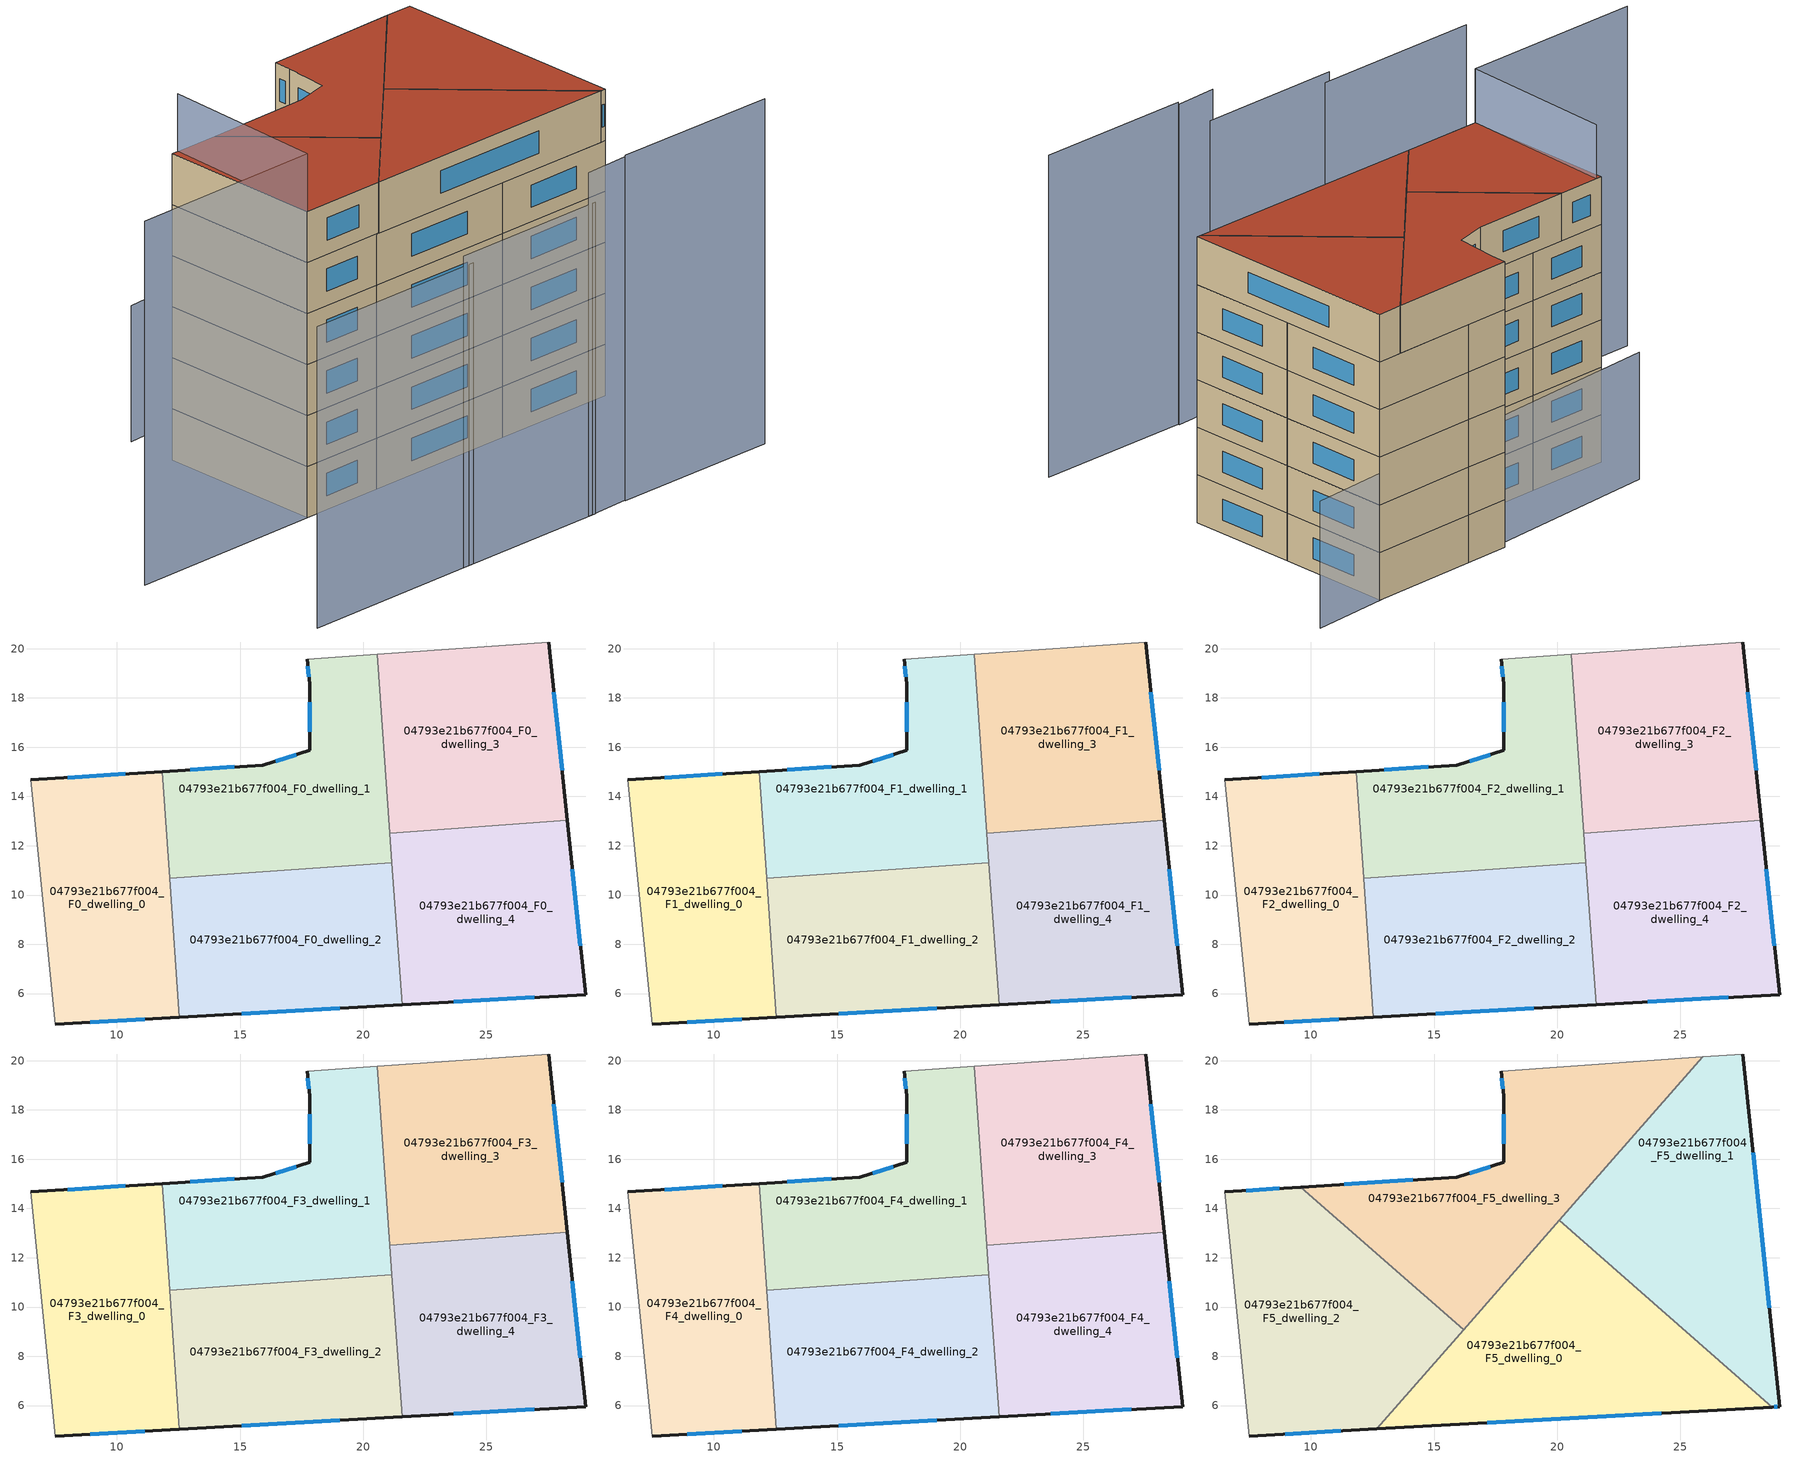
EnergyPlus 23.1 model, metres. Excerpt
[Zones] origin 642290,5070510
04793e21b677f004_F0_dwelling_0
 floor ground (EU_floor_Construction): 11.83,15.01 12.54,5.04 7.51,4.77 6.51,14.67 z0
 wall outside (EU_wall_Construction): 7.51,4.77 12.54,5.04 / 11.83,15.01 6.51,14.67 z0:3
 wall adiabatic (EU_wall_Construction): 6.51,14.67 7.51,4.77 z0:3
 wall to 04793e21b677f004_F0_dwelling_2 (EU_wall_Construction): 12.54,5.04 12.14,10.67 z0:3
 wall to 04793e21b677f004_F0_dwelling_1 (EU_wall_Construction): 12.14,10.67 11.83,15.01 z0:3
 window (EU_Window_Construction): 8.92,4.84 11.13,4.97 / 10.34,14.92 8,14.77 z0.84:2.16
04793e21b677f004_F0_dwelling_1
 floor ground (EU_floor_Construction): 20.56,19.78 21.17,11.32 12.14,10.67 11.83,15.01 15.92,15.27 17.82,15.87 17.82,18.57 17.72,19.57 z0
 wall outside (EU_wall_Construction): 17.72,19.57 17.82,18.57 17.82,15.87 15.92,15.27 11.83,15.01 z0:3
 wall adiabatic (EU_wall_Construction): 20.56,19.78 17.72,19.57 z0:3
 wall to 04793e21b677f004_F0_dwelling_2 (EU_wall_Construction): 12.14,10.67 21.17,11.32 z0:3
 wall to 04793e21b677f004_F0_dwelling_3 (EU_wall_Construction): 21.08,12.51 20.56,19.78 z0:3
 wall to 04793e21b677f004_F0_dwelling_4 (EU_wall_Construction): 21.16,11.32 21.08,12.51 z0:3
 window (EU_Window_Construction): 17.29,15.7 16.45,15.44 / 17.82,17.82 17.82,16.63 / 17.75,19.29 17.79,18.85 / 14.77,15.2 12.97,15.08 z0.84:2.16
04793e21b677f004_F0_dwelling_2
 floor ground (EU_floor_Construction): 21.17,11.32 21.58,5.55 12.54,5.04 12.14,10.67 z0
 wall outside (EU_wall_Construction): 12.54,5.04 21.58,5.55 z0:3
 wall to 04793e21b677f004_F0_dwelling_4 (EU_wall_Construction): 21.58,5.55 21.17,11.32 z0:3
 window (EU_Window_Construction): 15.07,5.19 19.04,5.41 z0.84:2.16
04793e21b677f004_F0_dwelling_3
 floor ground (EU_floor_Construction): 27.53,20.27 28.28,13.03 21.08,12.51 20.56,19.78 z0
 wall outside (EU_wall_Construction): 28.28,13.03 27.53,20.27 z0:3
 wall to 04793e21b677f004_F0_dwelling_4 (EU_wall_Construction): 21.08,12.51 28.28,13.03 z0:3
 wall adiabatic (EU_wall_Construction): 27.53,20.27 20.56,19.78 z0:3
 window (EU_Window_Construction): 28.07,15.06 27.74,18.24 z0.84:2.16
04793e21b677f004_F0_dwelling_4
 floor ground (EU_floor_Construction): 28.28,13.03 29.02,5.96 21.58,5.55 21.08,12.51 z0
 wall outside (EU_wall_Construction): 21.58,5.55 29.02,5.96 28.28,13.03 z0:3
 window (EU_Window_Construction): 28.82,7.94 28.49,11.05 / 23.66,5.66 26.94,5.84 z0.84:2.16
04793e21b677f004_F1_dwelling_0
 floor to 04793e21b677f004_F0_dwelling_0 (EU_floor_Construction): 11.83,15.01 12.54,5.04 7.51,4.77 6.51,14.67 z3
 wall outside (EU_wall_Construction): 7.51,4.77 12.54,5.04 / 11.83,15.01 6.51,14.67 z3:6
 wall adiabatic (EU_wall_Construction): 6.51,14.67 7.51,4.77 z3:6
 wall to 04793e21b677f004_F1_dwelling_2 (EU_wall_Construction): 12.54,5.04 12.14,10.67 z3:6
 wall to 04793e21b677f004_F1_dwelling_1 (EU_wall_Construction): 12.14,10.67 11.83,15.01 z3:6
 window (EU_Window_Construction): 8.92,4.84 11.13,4.97 / 10.34,14.92 8,14.77 z3.84:5.16
04793e21b677f004_F1_dwelling_1
 floor to 04793e21b677f004_F0_dwelling_1 (EU_floor_Construction): 20.56,19.78 21.17,11.32 12.14,10.67 11.83,15.01 15.92,15.27 17.82,15.87 17.82,18.57 17.72,19.57 z3
 wall outside (EU_wall_Construction): 17.72,19.57 17.82,18.57 17.82,15.87 15.92,15.27 11.83,15.01 z3:6
 wall adiabatic (EU_wall_Construction): 20.56,19.78 17.72,19.57 z3:6
 wall to 04793e21b677f004_F1_dwelling_2 (EU_wall_Construction): 12.14,10.67 21.17,11.32 z3:6
 wall to 04793e21b677f004_F1_dwelling_3 (EU_wall_Construction): 21.08,12.51 20.56,19.78 z3:6
 wall to 04793e21b677f004_F1_dwelling_4 (EU_wall_Construction): 21.16,11.32 21.08,12.51 z3:6
 window (EU_Window_Construction): 17.29,15.7 16.45,15.44 / 17.82,17.82 17.82,16.63 / 17.75,19.29 17.79,18.85 / 14.77,15.2 12.97,15.08 z3.84:5.16
04793e21b677f004_F1_dwelling_2
 floor to 04793e21b677f004_F0_dwelling_2 (EU_floor_Construction): 21.17,11.32 21.58,5.55 12.54,5.04 12.14,10.67 z3
 wall outside (EU_wall_Construction): 12.54,5.04 21.58,5.55 z3:6
 wall to 04793e21b677f004_F1_dwelling_4 (EU_wall_Construction): 21.58,5.55 21.17,11.32 z3:6
 window (EU_Window_Construction): 15.07,5.19 19.04,5.41 z3.84:5.16
04793e21b677f004_F1_dwelling_3
 floor to 04793e21b677f004_F0_dwelling_3 (EU_floor_Construction): 27.53,20.27 28.28,13.03 21.08,12.51 20.56,19.78 z3
 wall outside (EU_wall_Construction): 28.28,13.03 27.53,20.27 z3:6
 wall to 04793e21b677f004_F1_dwelling_4 (EU_wall_Construction): 21.08,12.51 28.28,13.03 z3:6
 wall adiabatic (EU_wall_Construction): 27.53,20.27 20.56,19.78 z3:6
 window (EU_Window_Construction): 28.07,15.06 27.74,18.24 z3.84:5.16
04793e21b677f004_F1_dwelling_4
 floor to 04793e21b677f004_F0_dwelling_4 (EU_floor_Construction): 28.28,13.03 29.02,5.96 21.58,5.55 21.08,12.51 z3
 wall outside (EU_wall_Construction): 21.58,5.55 29.02,5.96 28.28,13.03 z3:6
 window (EU_Window_Construction): 28.82,7.94 28.49,11.05 / 23.66,5.66 26.94,5.84 z3.84:5.16
04793e21b677f004_F2_dwelling_0
 floor to 04793e21b677f004_F1_dwelling_0 (EU_floor_Construction): 11.83,15.01 12.54,5.04 7.51,4.77 6.51,14.67 z6
 wall outside (EU_wall_Construction): 7.51,4.77 12.54,5.04 / 11.83,15.01 6.51,14.67 z6:9
 wall adiabatic (EU_wall_Construction): 6.51,14.67 7.51,4.77 z6:9
 wall to 04793e21b677f004_F2_dwelling_2 (EU_wall_Construction): 12.54,5.04 12.14,10.67 z6:9
 wall to 04793e21b677f004_F2_dwelling_1 (EU_wall_Construction): 12.14,10.67 11.83,15.01 z6:9
 window (EU_Window_Construction): 8.92,4.84 11.13,4.97 / 10.34,14.92 8,14.77 z6.84:8.16
04793e21b677f004_F2_dwelling_1
 floor to 04793e21b677f004_F1_dwelling_1 (EU_floor_Construction): 20.56,19.78 21.17,11.32 12.14,10.67 11.83,15.01 15.92,15.27 17.82,15.87 17.82,18.57 17.72,19.57 z6
 wall outside (EU_wall_Construction): 17.72,19.57 17.82,18.57 17.82,15.87 15.92,15.27 11.83,15.01 z6:9
 wall adiabatic (EU_wall_Construction): 20.56,19.78 17.72,19.57 z6:9
 wall to 04793e21b677f004_F2_dwelling_2 (EU_wall_Construction): 12.14,10.67 21.17,11.32 z6:9
 wall to 04793e21b677f004_F2_dwelling_3 (EU_wall_Construction): 21.08,12.51 20.56,19.78 z6:9
 wall to 04793e21b677f004_F2_dwelling_4 (EU_wall_Construction): 21.16,11.32 21.08,12.51 z6:9
 window (EU_Window_Construction): 17.29,15.7 16.45,15.44 / 17.82,17.82 17.82,16.63 / 17.75,19.29 17.79,18.85 / 14.77,15.2 12.97,15.08 z6.84:8.16
04793e21b677f004_F2_dwelling_2
 floor to 04793e21b677f004_F1_dwelling_2 (EU_floor_Construction): 21.17,11.32 21.58,5.55 12.54,5.04 12.14,10.67 z6
 wall outside (EU_wall_Construction): 12.54,5.04 21.58,5.55 z6:9
 wall to 04793e21b677f004_F2_dwelling_4 (EU_wall_Construction): 21.58,5.55 21.17,11.32 z6:9
 window (EU_Window_Construction): 15.07,5.19 19.04,5.41 z6.84:8.16
04793e21b677f004_F2_dwelling_3
 floor to 04793e21b677f004_F1_dwelling_3 (EU_floor_Construction): 27.53,20.27 28.28,13.03 21.08,12.51 20.56,19.78 z6
 wall outside (EU_wall_Construction): 28.28,13.03 27.53,20.27 z6:9
 wall to 04793e21b677f004_F2_dwelling_4 (EU_wall_Construction): 21.08,12.51 28.28,13.03 z6:9
 wall adiabatic (EU_wall_Construction): 27.53,20.27 20.56,19.78 z6:9
 window (EU_Window_Construction): 28.07,15.06 27.74,18.24 z6.84:8.16
04793e21b677f004_F2_dwelling_4
 floor to 04793e21b677f004_F1_dwelling_4 (EU_floor_Construction): 28.28,13.03 29.02,5.96 21.58,5.55 21.08,12.51 z6
 wall outside (EU_wall_Construction): 21.58,5.55 29.02,5.96 28.28,13.03 z6:9
 window (EU_Window_Construction): 28.82,7.94 28.49,11.05 / 23.66,5.66 26.94,5.84 z6.84:8.16
04793e21b677f004_F3_dwelling_0
 floor to 04793e21b677f004_F2_dwelling_0 (EU_floor_Construction): 11.83,15.01 12.54,5.04 7.51,4.77 6.51,14.67 z9
 wall outside (EU_wall_Construction): 7.51,4.77 12.54,5.04 / 11.83,15.01 6.51,14.67 z9:12
 wall adiabatic (EU_wall_Construction): 6.51,14.67 7.51,4.77 z9:12
 wall to 04793e21b677f004_F3_dwelling_2 (EU_wall_Construction): 12.54,5.04 12.14,10.67 z9:12
 wall to 04793e21b677f004_F3_dwelling_1 (EU_wall_Construction): 12.14,10.67 11.83,15.01 z9:12
 window (EU_Window_Construction): 8.92,4.84 11.13,4.97 / 10.34,14.92 8,14.77 z9.84:11.16
04793e21b677f004_F3_dwelling_1
 floor to 04793e21b677f004_F2_dwelling_1 (EU_floor_Construction): 20.56,19.78 21.17,11.32 12.14,10.67 11.83,15.01 15.92,15.27 17.82,15.87 17.82,18.57 17.72,19.57 z9
 wall outside (EU_wall_Construction): 17.72,19.57 17.82,18.57 17.82,15.87 15.92,15.27 11.83,15.01 z9:12
 wall adiabatic (EU_wall_Construction): 20.56,19.78 17.72,19.57 z9:12
 wall to 04793e21b677f004_F3_dwelling_2 (EU_wall_Construction): 12.14,10.67 21.17,11.32 z9:12
 wall to 04793e21b677f004_F3_dwelling_3 (EU_wall_Construction): 21.08,12.51 20.56,19.78 z9:12
 wall to 04793e21b677f004_F3_dwelling_4 (EU_wall_Construction): 21.16,11.32 21.08,12.51 z9:12
 window (EU_Window_Construction): 17.29,15.7 16.45,15.44 / 17.82,17.82 17.82,16.63 / 17.75,19.29 17.79,18.85 / 14.77,15.2 12.97,15.08 z9.84:11.16
04793e21b677f004_F3_dwelling_2
 floor to 04793e21b677f004_F2_dwelling_2 (EU_floor_Construction): 21.17,11.32 21.58,5.55 12.54,5.04 12.14,10.67 z9
 wall outside (EU_wall_Construction): 12.54,5.04 21.58,5.55 z9:12
 wall to 04793e21b677f004_F3_dwelling_4 (EU_wall_Construction): 21.58,5.55 21.17,11.32 z9:12
 window (EU_Window_Construction): 15.07,5.19 19.04,5.41 z9.84:11.16
04793e21b677f004_F3_dwelling_3
 floor to 04793e21b677f004_F2_dwelling_3 (EU_floor_Construction): 27.53,20.27 28.28,13.03 21.08,12.51 20.56,19.78 z9
 wall outside (EU_wall_Construction): 28.28,13.03 27.53,20.27 z9:12
 wall to 04793e21b677f004_F3_dwelling_4 (EU_wall_Construction): 21.08,12.51 28.28,13.03 z9:12
 wall adiabatic (EU_wall_Construction): 27.53,20.27 20.56,19.78 z9:12
 window (EU_Window_Construction): 28.07,15.06 27.74,18.24 z9.84:11.16
04793e21b677f004_F3_dwelling_4
 floor to 04793e21b677f004_F2_dwelling_4 (EU_floor_Construction): 28.28,13.03 29.02,5.96 21.58,5.55 21.08,12.51 z9
 wall outside (EU_wall_Construction): 21.58,5.55 29.02,5.96 28.28,13.03 z9:12
 window (EU_Window_Construction): 28.82,7.94 28.49,11.05 / 23.66,5.66 26.94,5.84 z9.84:11.16
04793e21b677f004_F4_dwelling_0
 floor to 04793e21b677f004_F3_dwelling_0 (EU_floor_Construction): 11.83,15.01 12.54,5.04 7.51,4.77 6.51,14.67 z12
 wall outside (EU_wall_Construction): 7.51,4.77 12.54,5.04 / 11.83,15.01 6.51,14.67 z12:15
 wall adiabatic (EU_wall_Construction): 6.51,14.67 7.51,4.77 z12:15
 wall to 04793e21b677f004_F4_dwelling_2 (EU_wall_Construction): 12.54,5.04 12.14,10.67 z12:15
 wall to 04793e21b677f004_F4_dwelling_1 (EU_wall_Construction): 12.14,10.67 11.83,15.01 z12:15
 window (EU_Window_Construction): 8.92,4.84 11.13,4.97 / 10.34,14.92 8,14.77 z12.84:14.16
04793e21b677f004_F4_dwelling_1
 floor to 04793e21b677f004_F3_dwelling_1 (EU_floor_Construction): 20.56,19.78 21.17,11.32 12.14,10.67 11.83,15.01 15.92,15.27 17.82,15.87 17.82,18.57 17.72,19.57 z12
 wall outside (EU_wall_Construction): 17.72,19.57 17.82,18.57 17.82,15.87 15.92,15.27 11.83,15.01 z12:15
 wall adiabatic (EU_wall_Construction): 20.56,19.78 17.72,19.57 z12:15
 wall to 04793e21b677f004_F4_dwelling_2 (EU_wall_Construction): 12.14,10.67 21.17,11.32 z12:15
 wall to 04793e21b677f004_F4_dwelling_3 (EU_wall_Construction): 21.08,12.51 20.56,19.78 z12:15
 wall to 04793e21b677f004_F4_dwelling_4 (EU_wall_Construction): 21.16,11.32 21.08,12.51 z12:15
 window (EU_Window_Construction): 17.29,15.7 16.45,15.44 / 17.82,17.82 17.82,16.63 / 17.75,19.29 17.79,18.85 / 14.77,15.2 12.97,15.08 z12.84:14.16
04793e21b677f004_F4_dwelling_2
 floor to 04793e21b677f004_F3_dwelling_2 (EU_floor_Construction): 21.17,11.32 21.58,5.55 12.54,5.04 12.14,10.67 z12
 wall outside (EU_wall_Construction): 12.54,5.04 21.58,5.55 z12:15
 wall to 04793e21b677f004_F4_dwelling_4 (EU_wall_Construction): 21.58,5.55 21.17,11.32 z12:15
 window (EU_Window_Construction): 15.07,5.19 19.04,5.41 z12.84:14.16
04793e21b677f004_F4_dwelling_3
 floor to 04793e21b677f004_F3_dwelling_3 (EU_floor_Construction): 27.53,20.27 28.28,13.03 21.08,12.51 20.56,19.78 z12
 wall outside (EU_wall_Construction): 28.28,13.03 27.53,20.27 z12:15
 wall to 04793e21b677f004_F4_dwelling_4 (EU_wall_Construction): 21.08,12.51 28.28,13.03 z12:15
 wall adiabatic (EU_wall_Construction): 27.53,20.27 20.56,19.78 z12:15
 window (EU_Window_Construction): 28.07,15.06 27.74,18.24 z12.84:14.16
04793e21b677f004_F4_dwelling_4
 floor to 04793e21b677f004_F3_dwelling_4 (EU_floor_Construction): 28.28,13.03 29.02,5.96 21.58,5.55 21.08,12.51 z12
 wall outside (EU_wall_Construction): 21.58,5.55 29.02,5.96 28.28,13.03 z12:15
 window (EU_Window_Construction): 28.82,7.94 28.49,11.05 / 23.66,5.66 26.94,5.84 z12.84:14.16
04793e21b677f004_F5_dwelling_0
 floor to 04793e21b677f004_F4_dwelling_2 (EU_floor_Construction): 21.17,11.32 21.58,5.55 12.67,5.05 17.95,11.09 z15
 floor to 04793e21b677f004_F4_dwelling_1 (EU_floor_Construction): 21.07,12.65 21.17,11.32 17.95,11.09 20.08,13.51 z15
 floor to 04793e21b677f004_F4_dwelling_4 (EU_floor_Construction): 28.72,5.94 21.58,5.55 21.08,12.51 21.21,12.52 z15
 wall outside (EU_wall_Construction): 12.67,5.05 28.72,5.94 z15:18
 wall to 04793e21b677f004_F5_dwelling_1 (EU_wall_Construction): 28.72,5.94 20.08,13.51 z15:18
 wall to 04793e21b677f004_F5_dwelling_3 (EU_wall_Construction): 20.08,13.51 16.19,9.08 z15:18
 wall to 04793e21b677f004_F5_dwelling_2 (EU_wall_Construction): 16.19,9.08 12.67,5.05 z15:18
 window (EU_Window_Construction): 17.16,5.3 24.22,5.69 z15.84:17.16
 roof outside (EU_roof_Construction): 28.72,5.94 20.08,13.51 12.67,5.05 z18
04793e21b677f004_F5_dwelling_1
 floor to 04793e21b677f004_F4_dwelling_3 (EU_floor_Construction): 27.53,20.27 28.28,13.03 21.21,12.52 21.07,12.65 20.94,14.49 25.9,20.16 z15
 floor to 04793e21b677f004_F4_dwelling_4 (EU_floor_Construction): 28.28,13.03 29.02,5.96 28.72,5.94 21.21,12.52 z15
 floor to 04793e21b677f004_F4_dwelling_1 (EU_floor_Construction): 20.94,14.49 21.07,12.65 20.08,13.51 z15
 wall outside (EU_wall_Construction): 28.72,5.94 29.02,5.96 27.53,20.27 z15:18
 wall adiabatic (EU_wall_Construction): 27.53,20.27 25.9,20.16 z15:18
 wall to 04793e21b677f004_F5_dwelling_3 (EU_wall_Construction): 25.9,20.16 20.08,13.51 z15:18
 window (EU_Window_Construction): 28.6,9.97 27.95,16.26 / 28.8,5.95 28.94,5.96 z15.84:17.16
 roof outside (EU_roof_Construction): 29.02,5.96 27.53,20.27 25.9,20.16 20.08,13.51 28.72,5.94 z18
04793e21b677f004_F5_dwelling_2
 floor to 04793e21b677f004_F4_dwelling_0 (EU_floor_Construction): 11.99,12.76 12.54,5.05 7.51,4.77 6.51,14.67 9.59,14.87 z15
 floor to 04793e21b677f004_F4_dwelling_2 (EU_floor_Construction): 16.19,9.08 12.67,5.05 12.54,5.05 12.14,10.67 14.21,10.82 z15
 floor to 04793e21b677f004_F4_dwelling_1 (EU_floor_Construction): 14.21,10.82 12.14,10.67 11.99,12.76 z15
 wall outside (EU_wall_Construction): 9.59,14.87 6.51,14.67 / 7.51,4.77 12.67,5.05 z15:18
 wall to 04793e21b677f004_F5_dwelling_3 (EU_wall_Construction): 16.19,9.08 9.59,14.87 z15:18
 wall adiabatic (EU_wall_Construction): 6.51,14.67 7.51,4.77 z15:18
 window (EU_Window_Construction): 8.72,14.81 7.37,14.73 / 8.95,4.85 11.22,4.97 z15.84:17.16
 roof outside (EU_roof_Construction): 12.67,5.05 16.19,9.08 9.59,14.87 6.51,14.67 7.51,4.77 z18
04793e21b677f004_F5_dwelling_3
 floor to 04793e21b677f004_F4_dwelling_1 (EU_floor_Construction): 20.56,19.78 20.94,14.49 17.95,11.09 14.21,10.82 11.99,12.76 11.83,15.01 15.92,15.27 17.82,15.87 17.82,18.57 17.72,19.57 z15
 floor to 04793e21b677f004_F4_dwelling_0 (EU_floor_Construction): 11.83,15.01 11.99,12.76 9.59,14.87 z15
 floor to 04793e21b677f004_F4_dwelling_3 (EU_floor_Construction): 25.9,20.16 20.94,14.49 20.56,19.78 z15
 floor to 04793e21b677f004_F4_dwelling_2 (EU_floor_Construction): 17.95,11.09 16.19,9.08 14.21,10.82 z15
 wall outside (EU_wall_Construction): 17.72,19.57 17.82,18.57 17.82,15.87 15.92,15.27 9.59,14.87 z15:18
 wall adiabatic (EU_wall_Construction): 25.9,20.16 17.72,19.57 z15:18
 window (EU_Window_Construction): 14.14,15.16 11.36,14.98 / 17.29,15.7 16.45,15.44 / 17.82,17.82 17.82,16.63 / 17.75,19.29 17.79,18.85 z15.84:17.16
 roof outside (EU_roof_Construction): 16.19,9.08 25.9,20.16 17.72,19.57 17.82,18.57 17.82,15.87 15.92,15.27 9.59,14.87 z18
shading: -0.6,-5.74 10.7,-5.1 z0:17.7; 10.01,-5.14 19.5,-4.6 z0:18.3; 19.01,-4.64 21.71,-4.38 z0:20.2; 21.71,-4.44 31.74,-3.91 z0:20.3; 6.9,14.7 7.51,4.77 / 7.51,4.77 -4.29,4.05 z0:21.4; 32.41,20.86 6.24,17.73 z0:8
[Building]
EU S2 Campaign: North Axis=0; Terrain=City; Solar Distribution=FullExterior
[Site:Location]
Lyon-Bron: Latitude=45.75; Longitude=5; Time Zone=1; Elevation=198
[SizingPeriod:WeatherFileDays]
AnnualSizingPeriod: Begin Month=1; Begin Day of Month=1; End Month=12; End Day of Month=31; Day of Week for Start Day=Monday; Use Weather File Daylight Saving Period=No; Use Weather File Rain and Snow Indicators=No
[MATERIAL]
EU_InternalMass_Material: Roughness=MediumRough; Thickness=0.1; Conductivity=1; Density=1800; Specific Heat=900; Thermal Absorptance=0.9; Solar Absorptance=0.7; Visible Absorptance=0.7
[MATERIAL:NOMASS] Roughness=MediumRough; Thermal Absorptance=0.9; Solar Absorptance=0.7; Visible Absorptance=0.7
Name | Thermal Resistance
EU_wall_NoMass | 0.776494
EU_roof_NoMass | 0.486893
EU_floor_NoMass | 0.421597
[WINDOWMATERIAL:SIMPLEGLAZINGSYSTEM]
EU_Window_SimpleGlazing: UFactor=4.24961; Solar Heat Gain Coefficient=0.83; Visible Transmittance=0.83
[CONSTRUCTION]
EU_wall_Construction: EU_wall_NoMass
EU_roof_Construction: EU_roof_NoMass
EU_floor_Construction: EU_floor_NoMass
EU_InternalMass_Construction: EU_InternalMass_Material
EU_Window_Construction: EU_Window_SimpleGlazing
[ZONE] Type=1; Multiplier=1; Ceiling Height=autocalculate; Floor Area=autocalculate; Part of Total Floor Area=Yes
Name | Volume
04793e21b677f004_F0_dwelling_0; 04793e21b677f004_F1_dwelling_0; 04793e21b677f004_F2_dwelling_0; 04793e21b677f004_F3_dwelling_0; 04793e21b677f004_F4_dwelling_0 | 155.098
04793e21b677f004_F5_dwelling_0 | 193.863
04793e21b677f004_F0_dwelling_1; 04793e21b677f004_F1_dwelling_1; 04793e21b677f004_F2_dwelling_1; 04793e21b677f004_F3_dwelling_1; 04793e21b677f004_F4_dwelling_1 | 155.106
04793e21b677f004_F5_dwelling_1 | 193.869
04793e21b677f004_F0_dwelling_2; 04793e21b677f004_F1_dwelling_2; 04793e21b677f004_F2_dwelling_2; 04793e21b677f004_F3_dwelling_2; 04793e21b677f004_F4_dwelling_2 | 155.08
04793e21b677f004_F5_dwelling_2 | 193.867
04793e21b677f004_F0_dwelling_3; 04793e21b677f004_F1_dwelling_3; 04793e21b677f004_F2_dwelling_3; 04793e21b677f004_F3_dwelling_3; 04793e21b677f004_F4_dwelling_3 | 155.084
04793e21b677f004_F5_dwelling_3 | 193.876
04793e21b677f004_F0_dwelling_4; 04793e21b677f004_F1_dwelling_4; 04793e21b677f004_F2_dwelling_4; 04793e21b677f004_F3_dwelling_4; 04793e21b677f004_F4_dwelling_4 | 155.067
[INTERNALMASS] Construction=EU_InternalMass_Construction
Name | Zone or ZoneList | Surface Area
04793e21b677f004_F0_dwelling_0_EU_InternalMass | 04793e21b677f004_F0_dwelling_0 | 51.6996
04793e21b677f004_F0_dwelling_1_EU_InternalMass | 04793e21b677f004_F0_dwelling_1 | 51.7021
04793e21b677f004_F0_dwelling_2_EU_InternalMass | 04793e21b677f004_F0_dwelling_2 | 51.692
04793e21b677f004_F0_dwelling_3_EU_InternalMass | 04793e21b677f004_F0_dwelling_3 | 51.6947
04793e21b677f004_F0_dwelling_4_EU_InternalMass | 04793e21b677f004_F0_dwelling_4 | 51.6899
04793e21b677f004_F1_dwelling_0_EU_InternalMass | 04793e21b677f004_F1_dwelling_0 | 51.6996
04793e21b677f004_F1_dwelling_1_EU_InternalMass | 04793e21b677f004_F1_dwelling_1 | 51.7021
04793e21b677f004_F1_dwelling_2_EU_InternalMass | 04793e21b677f004_F1_dwelling_2 | 51.692
04793e21b677f004_F1_dwelling_3_EU_InternalMass | 04793e21b677f004_F1_dwelling_3 | 51.6947
04793e21b677f004_F1_dwelling_4_EU_InternalMass | 04793e21b677f004_F1_dwelling_4 | 51.6899
04793e21b677f004_F2_dwelling_0_EU_InternalMass | 04793e21b677f004_F2_dwelling_0 | 51.6996
04793e21b677f004_F2_dwelling_1_EU_InternalMass | 04793e21b677f004_F2_dwelling_1 | 51.7021
04793e21b677f004_F2_dwelling_2_EU_InternalMass | 04793e21b677f004_F2_dwelling_2 | 51.692
04793e21b677f004_F2_dwelling_3_EU_InternalMass | 04793e21b677f004_F2_dwelling_3 | 51.6947
04793e21b677f004_F2_dwelling_4_EU_InternalMass | 04793e21b677f004_F2_dwelling_4 | 51.6899
04793e21b677f004_F3_dwelling_0_EU_InternalMass | 04793e21b677f004_F3_dwelling_0 | 51.6996
04793e21b677f004_F3_dwelling_1_EU_InternalMass | 04793e21b677f004_F3_dwelling_1 | 51.7021
04793e21b677f004_F3_dwelling_2_EU_InternalMass | 04793e21b677f004_F3_dwelling_2 | 51.692
04793e21b677f004_F3_dwelling_3_EU_InternalMass | 04793e21b677f004_F3_dwelling_3 | 51.6947
04793e21b677f004_F3_dwelling_4_EU_InternalMass | 04793e21b677f004_F3_dwelling_4 | 51.6899
04793e21b677f004_F4_dwelling_0_EU_InternalMass | 04793e21b677f004_F4_dwelling_0 | 51.6996
04793e21b677f004_F4_dwelling_1_EU_InternalMass | 04793e21b677f004_F4_dwelling_1 | 51.7021
04793e21b677f004_F4_dwelling_2_EU_InternalMass | 04793e21b677f004_F4_dwelling_2 | 51.692
04793e21b677f004_F4_dwelling_3_EU_InternalMass | 04793e21b677f004_F4_dwelling_3 | 51.6947
04793e21b677f004_F4_dwelling_4_EU_InternalMass | 04793e21b677f004_F4_dwelling_4 | 51.6899
04793e21b677f004_F5_dwelling_0_EU_InternalMass | 04793e21b677f004_F5_dwelling_0 | 64.6211
04793e21b677f004_F5_dwelling_1_EU_InternalMass | 04793e21b677f004_F5_dwelling_1 | 64.6233
04793e21b677f004_F5_dwelling_2_EU_InternalMass | 04793e21b677f004_F5_dwelling_2 | 64.6225
04793e21b677f004_F5_dwelling_3_EU_InternalMass | 04793e21b677f004_F5_dwelling_3 | 64.6256
[OTHEREQUIPMENT] Fuel Type=Electricity; Design Level Calculation Method=Watts/Area; Power per Zone Floor Area=1; Fraction Latent=0; Fraction Radiant=0; Fraction Lost=0; Carbon Dioxide Generation Rate=0; EndUse Subcategory=EU_Step8_InternalGains
Name | Zone or ZoneList or Space or SpaceList | Schedule
EU_Step8_InternalGain_04793e21b677f004_F0_dwelling_0_f000 | 04793e21b677f004_F0_dwelling_0 | EU_Step8_GainSchedule_04793e21b677f004_F0_dwelling_0_f000
EU_Step8_InternalGain_04793e21b677f004_F0_dwelling_1_f000 | 04793e21b677f004_F0_dwelling_1 | EU_Step8_GainSchedule_04793e21b677f004_F0_dwelling_1_f000
EU_Step8_InternalGain_04793e21b677f004_F0_dwelling_2_f000 | 04793e21b677f004_F0_dwelling_2 | EU_Step8_GainSchedule_04793e21b677f004_F0_dwelling_2_f000
EU_Step8_InternalGain_04793e21b677f004_F0_dwelling_3_f000 | 04793e21b677f004_F0_dwelling_3 | EU_Step8_GainSchedule_04793e21b677f004_F0_dwelling_3_f000
EU_Step8_InternalGain_04793e21b677f004_F0_dwelling_4_f000 | 04793e21b677f004_F0_dwelling_4 | EU_Step8_GainSchedule_04793e21b677f004_F0_dwelling_4_f000
EU_Step8_InternalGain_04793e21b677f004_F1_dwelling_0_f000 | 04793e21b677f004_F1_dwelling_0 | EU_Step8_GainSchedule_04793e21b677f004_F1_dwelling_0_f000
EU_Step8_InternalGain_04793e21b677f004_F1_dwelling_1_f000 | 04793e21b677f004_F1_dwelling_1 | EU_Step8_GainSchedule_04793e21b677f004_F1_dwelling_1_f000
EU_Step8_InternalGain_04793e21b677f004_F1_dwelling_2_f000 | 04793e21b677f004_F1_dwelling_2 | EU_Step8_GainSchedule_04793e21b677f004_F1_dwelling_2_f000
EU_Step8_InternalGain_04793e21b677f004_F1_dwelling_3_f000 | 04793e21b677f004_F1_dwelling_3 | EU_Step8_GainSchedule_04793e21b677f004_F1_dwelling_3_f000
EU_Step8_InternalGain_04793e21b677f004_F1_dwelling_4_f000 | 04793e21b677f004_F1_dwelling_4 | EU_Step8_GainSchedule_04793e21b677f004_F1_dwelling_4_f000
EU_Step8_InternalGain_04793e21b677f004_F2_dwelling_0_f000 | 04793e21b677f004_F2_dwelling_0 | EU_Step8_GainSchedule_04793e21b677f004_F2_dwelling_0_f000
EU_Step8_InternalGain_04793e21b677f004_F2_dwelling_1_f000 | 04793e21b677f004_F2_dwelling_1 | EU_Step8_GainSchedule_04793e21b677f004_F2_dwelling_1_f000
EU_Step8_InternalGain_04793e21b677f004_F2_dwelling_2_f000 | 04793e21b677f004_F2_dwelling_2 | EU_Step8_GainSchedule_04793e21b677f004_F2_dwelling_2_f000
EU_Step8_InternalGain_04793e21b677f004_F2_dwelling_3_f000 | 04793e21b677f004_F2_dwelling_3 | EU_Step8_GainSchedule_04793e21b677f004_F2_dwelling_3_f000
EU_Step8_InternalGain_04793e21b677f004_F2_dwelling_4_f000 | 04793e21b677f004_F2_dwelling_4 | EU_Step8_GainSchedule_04793e21b677f004_F2_dwelling_4_f000
EU_Step8_InternalGain_04793e21b677f004_F3_dwelling_0_f000 | 04793e21b677f004_F3_dwelling_0 | EU_Step8_GainSchedule_04793e21b677f004_F3_dwelling_0_f000
EU_Step8_InternalGain_04793e21b677f004_F3_dwelling_1_f000 | 04793e21b677f004_F3_dwelling_1 | EU_Step8_GainSchedule_04793e21b677f004_F3_dwelling_1_f000
EU_Step8_InternalGain_04793e21b677f004_F3_dwelling_2_f000 | 04793e21b677f004_F3_dwelling_2 | EU_Step8_GainSchedule_04793e21b677f004_F3_dwelling_2_f000
EU_Step8_InternalGain_04793e21b677f004_F3_dwelling_3_f000 | 04793e21b677f004_F3_dwelling_3 | EU_Step8_GainSchedule_04793e21b677f004_F3_dwelling_3_f000
EU_Step8_InternalGain_04793e21b677f004_F3_dwelling_4_f000 | 04793e21b677f004_F3_dwelling_4 | EU_Step8_GainSchedule_04793e21b677f004_F3_dwelling_4_f000
EU_Step8_InternalGain_04793e21b677f004_F4_dwelling_0_f000 | 04793e21b677f004_F4_dwelling_0 | EU_Step8_GainSchedule_04793e21b677f004_F4_dwelling_0_f000
EU_Step8_InternalGain_04793e21b677f004_F4_dwelling_1_f000 | 04793e21b677f004_F4_dwelling_1 | EU_Step8_GainSchedule_04793e21b677f004_F4_dwelling_1_f000
EU_Step8_InternalGain_04793e21b677f004_F4_dwelling_2_f000 | 04793e21b677f004_F4_dwelling_2 | EU_Step8_GainSchedule_04793e21b677f004_F4_dwelling_2_f000
EU_Step8_InternalGain_04793e21b677f004_F4_dwelling_3_f000 | 04793e21b677f004_F4_dwelling_3 | EU_Step8_GainSchedule_04793e21b677f004_F4_dwelling_3_f000
EU_Step8_InternalGain_04793e21b677f004_F4_dwelling_4_f000 | 04793e21b677f004_F4_dwelling_4 | EU_Step8_GainSchedule_04793e21b677f004_F4_dwelling_4_f000
EU_Step8_InternalGain_04793e21b677f004_F5_dwelling_0_f000 | 04793e21b677f004_F5_dwelling_0 | EU_Step8_GainSchedule_04793e21b677f004_F5_dwelling_0_f000
EU_Step8_InternalGain_04793e21b677f004_F5_dwelling_1_f000 | 04793e21b677f004_F5_dwelling_1 | EU_Step8_GainSchedule_04793e21b677f004_F5_dwelling_1_f000
EU_Step8_InternalGain_04793e21b677f004_F5_dwelling_2_f000 | 04793e21b677f004_F5_dwelling_2 | EU_Step8_GainSchedule_04793e21b677f004_F5_dwelling_2_f000
EU_Step8_InternalGain_04793e21b677f004_F5_dwelling_3_f000 | 04793e21b677f004_F5_dwelling_3 | EU_Step8_GainSchedule_04793e21b677f004_F5_dwelling_3_f000
[ZONEVENTILATION:DESIGNFLOWRATE] Schedule=EU_AlwaysOn; Design Flow Rate Calculation Method=AirChanges/Hour; Air Changes per Hour=0.693814; Ventilation Type=Natural; Fan Pressure Rise=0; Fan Total Efficiency=1; Constant Term Coefficient=1; Temperature Term Coefficient=0; Velocity Term Coefficient=0; Velocity Squared Term Coefficient=0; Minimum Indoor Temperature=-100; Maximum Indoor Temperature=100; Delta Temperature=-100; Minimum Outdoor Temperature=-100; Maximum Outdoor Temperature=100; Maximum Wind Speed=40
Name | Zone or ZoneList or Space or SpaceList
EU_ConstantAir_04793e21b677f004_F0_dwelling_0 | 04793e21b677f004_F0_dwelling_0
EU_ConstantAir_04793e21b677f004_F0_dwelling_1 | 04793e21b677f004_F0_dwelling_1
EU_ConstantAir_04793e21b677f004_F0_dwelling_2 | 04793e21b677f004_F0_dwelling_2
EU_ConstantAir_04793e21b677f004_F0_dwelling_3 | 04793e21b677f004_F0_dwelling_3
EU_ConstantAir_04793e21b677f004_F0_dwelling_4 | 04793e21b677f004_F0_dwelling_4
EU_ConstantAir_04793e21b677f004_F1_dwelling_0 | 04793e21b677f004_F1_dwelling_0
EU_ConstantAir_04793e21b677f004_F1_dwelling_1 | 04793e21b677f004_F1_dwelling_1
EU_ConstantAir_04793e21b677f004_F1_dwelling_2 | 04793e21b677f004_F1_dwelling_2
EU_ConstantAir_04793e21b677f004_F1_dwelling_3 | 04793e21b677f004_F1_dwelling_3
EU_ConstantAir_04793e21b677f004_F1_dwelling_4 | 04793e21b677f004_F1_dwelling_4
EU_ConstantAir_04793e21b677f004_F2_dwelling_0 | 04793e21b677f004_F2_dwelling_0
EU_ConstantAir_04793e21b677f004_F2_dwelling_1 | 04793e21b677f004_F2_dwelling_1
EU_ConstantAir_04793e21b677f004_F2_dwelling_2 | 04793e21b677f004_F2_dwelling_2
EU_ConstantAir_04793e21b677f004_F2_dwelling_3 | 04793e21b677f004_F2_dwelling_3
EU_ConstantAir_04793e21b677f004_F2_dwelling_4 | 04793e21b677f004_F2_dwelling_4
EU_ConstantAir_04793e21b677f004_F3_dwelling_0 | 04793e21b677f004_F3_dwelling_0
EU_ConstantAir_04793e21b677f004_F3_dwelling_1 | 04793e21b677f004_F3_dwelling_1
EU_ConstantAir_04793e21b677f004_F3_dwelling_2 | 04793e21b677f004_F3_dwelling_2
EU_ConstantAir_04793e21b677f004_F3_dwelling_3 | 04793e21b677f004_F3_dwelling_3
EU_ConstantAir_04793e21b677f004_F3_dwelling_4 | 04793e21b677f004_F3_dwelling_4
EU_ConstantAir_04793e21b677f004_F4_dwelling_0 | 04793e21b677f004_F4_dwelling_0
EU_ConstantAir_04793e21b677f004_F4_dwelling_1 | 04793e21b677f004_F4_dwelling_1
EU_ConstantAir_04793e21b677f004_F4_dwelling_2 | 04793e21b677f004_F4_dwelling_2
EU_ConstantAir_04793e21b677f004_F4_dwelling_3 | 04793e21b677f004_F4_dwelling_3
EU_ConstantAir_04793e21b677f004_F4_dwelling_4 | 04793e21b677f004_F4_dwelling_4
EU_ConstantAir_04793e21b677f004_F5_dwelling_0 | 04793e21b677f004_F5_dwelling_0
EU_ConstantAir_04793e21b677f004_F5_dwelling_1 | 04793e21b677f004_F5_dwelling_1
EU_ConstantAir_04793e21b677f004_F5_dwelling_2 | 04793e21b677f004_F5_dwelling_2
EU_ConstantAir_04793e21b677f004_F5_dwelling_3 | 04793e21b677f004_F5_dwelling_3
[HVACTEMPLATE:THERMOSTAT] Constant Heating Setpoint=20; Constant Cooling Setpoint=50
EU_HeatOnly_04793e21b677f004_F0_dwelling_0; EU_HeatOnly_04793e21b677f004_F0_dwelling_1; EU_HeatOnly_04793e21b677f004_F0_dwelling_2; EU_HeatOnly_04793e21b677f004_F0_dwelling_3; EU_HeatOnly_04793e21b677f004_F0_dwelling_4; EU_HeatOnly_04793e21b677f004_F1_dwelling_0; EU_HeatOnly_04793e21b677f004_F1_dwelling_1; EU_HeatOnly_04793e21b677f004_F1_dwelling_2; EU_HeatOnly_04793e21b677f004_F1_dwelling_3; EU_HeatOnly_04793e21b677f004_F1_dwelling_4; EU_HeatOnly_04793e21b677f004_F2_dwelling_0; EU_HeatOnly_04793e21b677f004_F2_dwelling_1; EU_HeatOnly_04793e21b677f004_F2_dwelling_2; EU_HeatOnly_04793e21b677f004_F2_dwelling_3; EU_HeatOnly_04793e21b677f004_F2_dwelling_4; EU_HeatOnly_04793e21b677f004_F3_dwelling_0; EU_HeatOnly_04793e21b677f004_F3_dwelling_1; EU_HeatOnly_04793e21b677f004_F3_dwelling_2; EU_HeatOnly_04793e21b677f004_F3_dwelling_3; EU_HeatOnly_04793e21b677f004_F3_dwelling_4; EU_HeatOnly_04793e21b677f004_F4_dwelling_0; EU_HeatOnly_04793e21b677f004_F4_dwelling_1; EU_HeatOnly_04793e21b677f004_F4_dwelling_2; EU_HeatOnly_04793e21b677f004_F4_dwelling_3; EU_HeatOnly_04793e21b677f004_F4_dwelling_4; EU_HeatOnly_04793e21b677f004_F5_dwelling_0; EU_HeatOnly_04793e21b677f004_F5_dwelling_1; EU_HeatOnly_04793e21b677f004_F5_dwelling_2; EU_HeatOnly_04793e21b677f004_F5_dwelling_3
[HVACTEMPLATE:ZONE:IDEALLOADSAIRSYSTEM] System Availability Schedule=EU_AlwaysOn; Maximum Heating Supply Air Temperature=50; Minimum Cooling Supply Air Temperature=13; Maximum Heating Supply Air Humidity Ratio=0.0156; Minimum Cooling Supply Air Humidity Ratio=0.0077; Heating Limit=NoLimit; Cooling Limit=NoLimit; Heating Availability Schedule=EU_AlwaysOn; Cooling Availability Schedule=EU_CoolingOff; Dehumidification Control Type=ConstantSensibleHeatRatio; Cooling Sensible Heat Ratio=0.7; Dehumidification Setpoint=60; Humidification Control Type=None; Humidification Setpoint=30; Outdoor Air Method=None; Outdoor Air Flow Rate per Person=0.00944; Outdoor Air Flow Rate per Zone Floor Area=0; Outdoor Air Flow Rate per Zone=0; Demand Controlled Ventilation Type=None; Outdoor Air Economizer Type=NoEconomizer; Heat Recovery Type=None; Sensible Heat Recovery Effectiveness=0.7; Latent Heat Recovery Effectiveness=0.65
Name | Template Thermostat
04793e21b677f004_F0_dwelling_0 | EU_HeatOnly_04793e21b677f004_F0_dwelling_0
04793e21b677f004_F0_dwelling_1 | EU_HeatOnly_04793e21b677f004_F0_dwelling_1
04793e21b677f004_F0_dwelling_2 | EU_HeatOnly_04793e21b677f004_F0_dwelling_2
04793e21b677f004_F0_dwelling_3 | EU_HeatOnly_04793e21b677f004_F0_dwelling_3
04793e21b677f004_F0_dwelling_4 | EU_HeatOnly_04793e21b677f004_F0_dwelling_4
04793e21b677f004_F1_dwelling_0 | EU_HeatOnly_04793e21b677f004_F1_dwelling_0
04793e21b677f004_F1_dwelling_1 | EU_HeatOnly_04793e21b677f004_F1_dwelling_1
04793e21b677f004_F1_dwelling_2 | EU_HeatOnly_04793e21b677f004_F1_dwelling_2
04793e21b677f004_F1_dwelling_3 | EU_HeatOnly_04793e21b677f004_F1_dwelling_3
04793e21b677f004_F1_dwelling_4 | EU_HeatOnly_04793e21b677f004_F1_dwelling_4
04793e21b677f004_F2_dwelling_0 | EU_HeatOnly_04793e21b677f004_F2_dwelling_0
04793e21b677f004_F2_dwelling_1 | EU_HeatOnly_04793e21b677f004_F2_dwelling_1
04793e21b677f004_F2_dwelling_2 | EU_HeatOnly_04793e21b677f004_F2_dwelling_2
04793e21b677f004_F2_dwelling_3 | EU_HeatOnly_04793e21b677f004_F2_dwelling_3
04793e21b677f004_F2_dwelling_4 | EU_HeatOnly_04793e21b677f004_F2_dwelling_4
04793e21b677f004_F3_dwelling_0 | EU_HeatOnly_04793e21b677f004_F3_dwelling_0
04793e21b677f004_F3_dwelling_1 | EU_HeatOnly_04793e21b677f004_F3_dwelling_1
04793e21b677f004_F3_dwelling_2 | EU_HeatOnly_04793e21b677f004_F3_dwelling_2
04793e21b677f004_F3_dwelling_3 | EU_HeatOnly_04793e21b677f004_F3_dwelling_3
04793e21b677f004_F3_dwelling_4 | EU_HeatOnly_04793e21b677f004_F3_dwelling_4
04793e21b677f004_F4_dwelling_0 | EU_HeatOnly_04793e21b677f004_F4_dwelling_0
04793e21b677f004_F4_dwelling_1 | EU_HeatOnly_04793e21b677f004_F4_dwelling_1
04793e21b677f004_F4_dwelling_2 | EU_HeatOnly_04793e21b677f004_F4_dwelling_2
04793e21b677f004_F4_dwelling_3 | EU_HeatOnly_04793e21b677f004_F4_dwelling_3
04793e21b677f004_F4_dwelling_4 | EU_HeatOnly_04793e21b677f004_F4_dwelling_4
04793e21b677f004_F5_dwelling_0 | EU_HeatOnly_04793e21b677f004_F5_dwelling_0
04793e21b677f004_F5_dwelling_1 | EU_HeatOnly_04793e21b677f004_F5_dwelling_1
04793e21b677f004_F5_dwelling_2 | EU_HeatOnly_04793e21b677f004_F5_dwelling_2
04793e21b677f004_F5_dwelling_3 | EU_HeatOnly_04793e21b677f004_F5_dwelling_3
[SIZING:ZONE] Zone Cooling Design Supply Air Temperature Input Method=SupplyAirTemperature; Zone Cooling Design Supply Air Temperature=13; Zone Heating Design Supply Air Temperature Input Method=SupplyAirTemperature; Zone Heating Design Supply Air Temperature=50; Zone Cooling Design Supply Air Humidity Ratio=0.008; Zone Heating Design Supply Air Humidity Ratio=0.008; Cooling Design Air Flow Method=DesignDay; Cooling Design Air Flow Rate=0; Cooling Minimum Air Flow per Zone Floor Area=0.000762; Cooling Minimum Air Flow=0; Cooling Minimum Air Flow Fraction=0.2; Heating Design Air Flow Method=DesignDay; Heating Design Air Flow Rate=0; Heating Maximum Air Flow per Zone Floor Area=0.002032; Heating Maximum Air Flow=0.141576; Heating Maximum Air Flow Fraction=0.3; Account for Dedicated Outdoor Air System=No; Dedicated Outdoor Air System Control Strategy=NeutralSupplyAir; Dedicated Outdoor Air Low Setpoint Temperature for Design=autosize; Dedicated Outdoor Air High Setpoint Temperature for Design=autosize; Zone Load Sizing Method=Sensible Load Only No Latent Load; Zone Latent Cooling Design Supply Air Humidity Ratio Input Method=HumidityRatioDifference; Zone Cooling Design Supply Air Humidity Ratio Difference=0.005; Zone Latent Heating Design Supply Air Humidity Ratio Input Method=HumidityRatioDifference; Zone Humidification Design Supply Air Humidity Ratio Difference=0.005
04793e21b677f004_F0_dwelling_0; 04793e21b677f004_F0_dwelling_1; 04793e21b677f004_F0_dwelling_2; 04793e21b677f004_F0_dwelling_3; 04793e21b677f004_F0_dwelling_4; 04793e21b677f004_F1_dwelling_0; 04793e21b677f004_F1_dwelling_1; 04793e21b677f004_F1_dwelling_2; 04793e21b677f004_F1_dwelling_3; 04793e21b677f004_F1_dwelling_4; 04793e21b677f004_F2_dwelling_0; 04793e21b677f004_F2_dwelling_1; 04793e21b677f004_F2_dwelling_2; 04793e21b677f004_F2_dwelling_3; 04793e21b677f004_F2_dwelling_4; 04793e21b677f004_F3_dwelling_0; 04793e21b677f004_F3_dwelling_1; 04793e21b677f004_F3_dwelling_2; 04793e21b677f004_F3_dwelling_3; 04793e21b677f004_F3_dwelling_4; 04793e21b677f004_F4_dwelling_0; 04793e21b677f004_F4_dwelling_1; 04793e21b677f004_F4_dwelling_2; 04793e21b677f004_F4_dwelling_3; 04793e21b677f004_F4_dwelling_4; 04793e21b677f004_F5_dwelling_0; 04793e21b677f004_F5_dwelling_1; 04793e21b677f004_F5_dwelling_2; 04793e21b677f004_F5_dwelling_3
[SCHEDULE:CONSTANT]
Name | Hourly Value
EU_AlwaysOn | 1
EU_CoolingOff | 0
[SCHEDULE:FILE] Column Number=1; Rows to Skip at Top=0; Number of Hours of Data=8760; Column Separator=Comma; Interpolate to Timestep=No; Minutes per Item=60; Adjust Schedule for Daylight Savings=Yes
Name | File
EU_Step8_GainSchedule_04793e21b677f004_F0_dwelling_0_f000 | ../../schedules/04793e21b677f004/04793e21b677f004_F0_dwelling_0_f000_gain.csv
EU_Step8_GainSchedule_04793e21b677f004_F0_dwelling_1_f000 | ../../schedules/04793e21b677f004/04793e21b677f004_F0_dwelling_1_f000_gain.csv
EU_Step8_GainSchedule_04793e21b677f004_F0_dwelling_2_f000 | ../../schedules/04793e21b677f004/04793e21b677f004_F0_dwelling_2_f000_gain.csv
EU_Step8_GainSchedule_04793e21b677f004_F0_dwelling_3_f000 | ../../schedules/04793e21b677f004/04793e21b677f004_F0_dwelling_3_f000_gain.csv
EU_Step8_GainSchedule_04793e21b677f004_F0_dwelling_4_f000 | ../../schedules/04793e21b677f004/04793e21b677f004_F0_dwelling_4_f000_gain.csv
EU_Step8_GainSchedule_04793e21b677f004_F1_dwelling_0_f000 | ../../schedules/04793e21b677f004/04793e21b677f004_F1_dwelling_0_f000_gain.csv
EU_Step8_GainSchedule_04793e21b677f004_F1_dwelling_1_f000 | ../../schedules/04793e21b677f004/04793e21b677f004_F1_dwelling_1_f000_gain.csv
EU_Step8_GainSchedule_04793e21b677f004_F1_dwelling_2_f000 | ../../schedules/04793e21b677f004/04793e21b677f004_F1_dwelling_2_f000_gain.csv
EU_Step8_GainSchedule_04793e21b677f004_F1_dwelling_3_f000 | ../../schedules/04793e21b677f004/04793e21b677f004_F1_dwelling_3_f000_gain.csv
EU_Step8_GainSchedule_04793e21b677f004_F1_dwelling_4_f000 | ../../schedules/04793e21b677f004/04793e21b677f004_F1_dwelling_4_f000_gain.csv
EU_Step8_GainSchedule_04793e21b677f004_F2_dwelling_0_f000 | ../../schedules/04793e21b677f004/04793e21b677f004_F2_dwelling_0_f000_gain.csv
EU_Step8_GainSchedule_04793e21b677f004_F2_dwelling_1_f000 | ../../schedules/04793e21b677f004/04793e21b677f004_F2_dwelling_1_f000_gain.csv
EU_Step8_GainSchedule_04793e21b677f004_F2_dwelling_2_f000 | ../../schedules/04793e21b677f004/04793e21b677f004_F2_dwelling_2_f000_gain.csv
EU_Step8_GainSchedule_04793e21b677f004_F2_dwelling_3_f000 | ../../schedules/04793e21b677f004/04793e21b677f004_F2_dwelling_3_f000_gain.csv
EU_Step8_GainSchedule_04793e21b677f004_F2_dwelling_4_f000 | ../../schedules/04793e21b677f004/04793e21b677f004_F2_dwelling_4_f000_gain.csv
EU_Step8_GainSchedule_04793e21b677f004_F3_dwelling_0_f000 | ../../schedules/04793e21b677f004/04793e21b677f004_F3_dwelling_0_f000_gain.csv
EU_Step8_GainSchedule_04793e21b677f004_F3_dwelling_1_f000 | ../../schedules/04793e21b677f004/04793e21b677f004_F3_dwelling_1_f000_gain.csv
EU_Step8_GainSchedule_04793e21b677f004_F3_dwelling_2_f000 | ../../schedules/04793e21b677f004/04793e21b677f004_F3_dwelling_2_f000_gain.csv
EU_Step8_GainSchedule_04793e21b677f004_F3_dwelling_3_f000 | ../../schedules/04793e21b677f004/04793e21b677f004_F3_dwelling_3_f000_gain.csv
EU_Step8_GainSchedule_04793e21b677f004_F3_dwelling_4_f000 | ../../schedules/04793e21b677f004/04793e21b677f004_F3_dwelling_4_f000_gain.csv
EU_Step8_GainSchedule_04793e21b677f004_F4_dwelling_0_f000 | ../../schedules/04793e21b677f004/04793e21b677f004_F4_dwelling_0_f000_gain.csv
EU_Step8_GainSchedule_04793e21b677f004_F4_dwelling_1_f000 | ../../schedules/04793e21b677f004/04793e21b677f004_F4_dwelling_1_f000_gain.csv
EU_Step8_GainSchedule_04793e21b677f004_F4_dwelling_2_f000 | ../../schedules/04793e21b677f004/04793e21b677f004_F4_dwelling_2_f000_gain.csv
EU_Step8_GainSchedule_04793e21b677f004_F4_dwelling_3_f000 | ../../schedules/04793e21b677f004/04793e21b677f004_F4_dwelling_3_f000_gain.csv
EU_Step8_GainSchedule_04793e21b677f004_F4_dwelling_4_f000 | ../../schedules/04793e21b677f004/04793e21b677f004_F4_dwelling_4_f000_gain.csv
EU_Step8_GainSchedule_04793e21b677f004_F5_dwelling_0_f000 | ../../schedules/04793e21b677f004/04793e21b677f004_F5_dwelling_0_f000_gain.csv
EU_Step8_GainSchedule_04793e21b677f004_F5_dwelling_1_f000 | ../../schedules/04793e21b677f004/04793e21b677f004_F5_dwelling_1_f000_gain.csv
EU_Step8_GainSchedule_04793e21b677f004_F5_dwelling_2_f000 | ../../schedules/04793e21b677f004/04793e21b677f004_F5_dwelling_2_f000_gain.csv
EU_Step8_GainSchedule_04793e21b677f004_F5_dwelling_3_f000 | ../../schedules/04793e21b677f004/04793e21b677f004_F5_dwelling_3_f000_gain.csv
